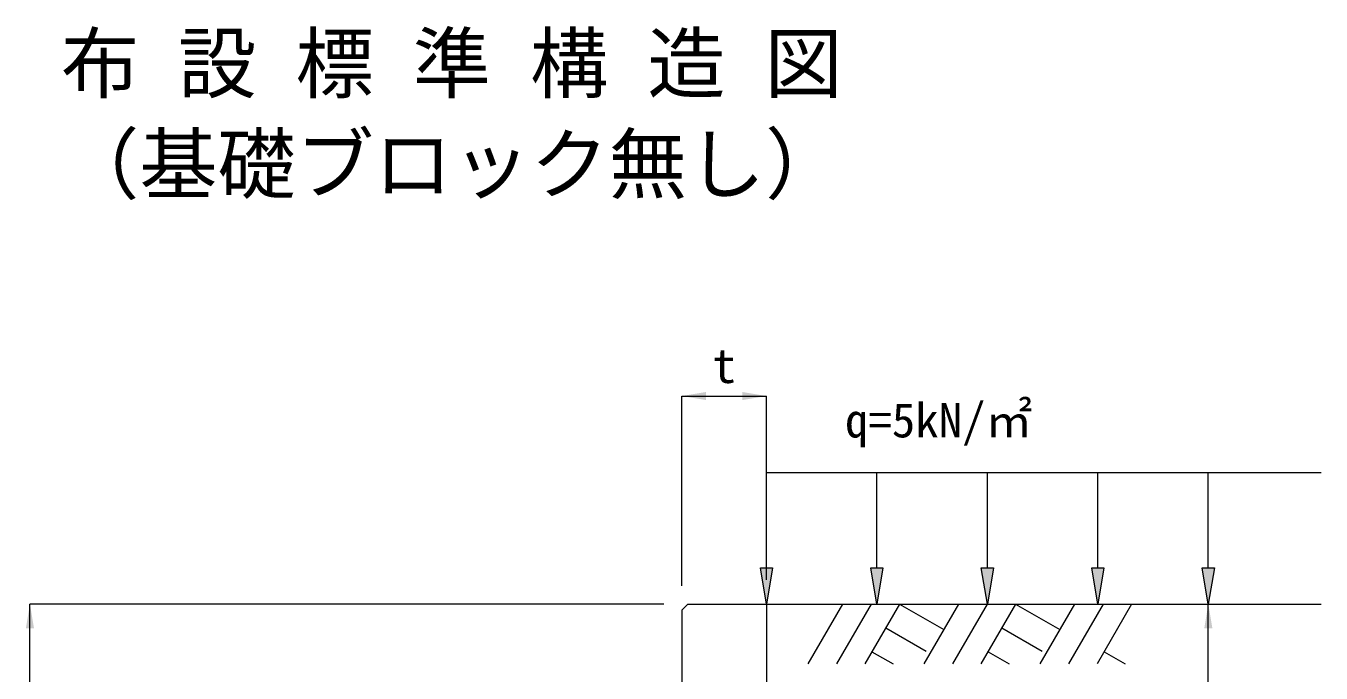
# Model space of a CAD drawing. Units: millimetres at full size; details may follow other scales. Extents: x -1501 to 45572, y 2928 to 12418.
# Drawn here: x 349 to 1421, y 8879 to 9415 of the extents above; entities that cross this region are included whole.
import ezdxf
from ezdxf.enums import TextEntityAlignment as Align

# ---------------------------------------------------------------- set-up
doc = ezdxf.new("R2010")
doc.units = ezdxf.units.MM
doc.header["$LTSCALE"] = 40
for name, color, linetype, lineweight in [('0_2', 7, 'Continuous', 9), ('寸法線', 7, 'Continuous', 9), ('本体', 2, 'Continuous', 20), ('ﾊｯﾁﾝｸﾞ', 7, 'Continuous', 5)]:
    doc.layers.add(name, color=color, linetype=linetype, lineweight=lineweight)
doc.styles.add('ＭＳ ゴシック', font='')
doc.styles.get('ＭＳ ゴシック').set_extended_font_data('MS Gothic')

# ---------------------------------------------------------------- blocks, each defined once
blk = doc.blocks.new('filled_arrow')
at = {"color": 0, "linetype": 'Continuous', "lineweight": -2}
blk.add_solid([(7.5, 1.25), (0, 0), (7.5, -1.25)], dxfattribs=at)

msp = doc.modelspace()

# ---------------------------------------------------------------- hatches: boundary and pattern name
at = {"layer": '寸法線'}
for points in [[(966.98, 8966.66), (961.98, 8936.66), (956.98, 8966.66)], [(1058.39, 8966.66), (1053.39, 8936.66), (1048.39, 8966.66)], [(1149.8, 8966.66), (1144.8, 8936.66), (1139.8, 8966.66)], [(1241.22, 8966.66), (1236.22, 8936.66), (1231.22, 8966.66)], [(1332.63, 8966.66), (1327.63, 8936.66), (1322.63, 8966.66)]]:
    msp.add_hatch(color=256, dxfattribs=at).paths.add_polyline_path(points)

# ---------------------------------------------------------------- linework, layer by layer
at = {"layer": '0_2', "lineweight": 20}
msp.add_line((961.98, 8936.66), (1420.96, 8936.66), dxfattribs=at)
at = {"layer": '寸法線'}
for p, q in [((891.98, 9108.81), (961.98, 9108.81)), ((891.98, 8951.66), (891.98, 9108.81)), ((961.98, 8956.66), (961.98, 9108.81)), ((1420.96, 9045.21), (961.98, 9045.21)), ((961.98, 8966.66), (961.98, 9045.21)), ((1053.39, 8966.66), (1053.39, 9045.21)), ((1144.8, 8966.66), (1144.8, 9045.21)), ((1236.22, 8966.66), (1236.22, 9045.21)), ((1327.63, 8966.66), (1327.63, 9045.21)), ((352.53, 8536.66), (352.53, 8936.66)), ((876.98, 8936.66), (352.53, 8936.66)), ((981.98, 8936.66), (1327.63, 8936.66)), ((1327.63, 8071.66), (1327.63, 8936.66))]:
    msp.add_line(p, q, dxfattribs=at)
for points in [[(966.98, 8966.66), (961.98, 8936.66), (956.98, 8966.66)], [(1058.39, 8966.66), (1053.39, 8936.66), (1048.39, 8966.66)], [(1149.8, 8966.66), (1144.8, 8936.66), (1139.8, 8966.66)], [(1241.22, 8966.66), (1236.22, 8936.66), (1231.22, 8966.66)], [(1332.63, 8966.66), (1327.63, 8936.66), (1322.63, 8966.66)]]:
    msp.add_lwpolyline(points, close=True, dxfattribs=at)
at = {"layer": '本体'}
for p, q in [((891.98, 8931.66), (896.98, 8936.66)), ((891.98, 8931.66), (891.98, 8536.66)), ((896.98, 8936.66), (961.98, 8936.66)), ((961.98, 8936.66), (961.98, 8071.66))]:
    msp.add_line(p, q, dxfattribs=at)
at = {"layer": 'ﾊｯﾁﾝｸﾞ', "lineweight": 9}
for p, q in [((1024.93, 8936.66), (996.29, 8887.04)), ((1048.56, 8936.66), (1019.91, 8887.04)), ((1072.18, 8936.66), (1043.53, 8887.04)), ((1072.18, 8936.66), (1108.75, 8915.55)), ((1120.93, 8936.66), (1092.29, 8887.04)), ((1144.56, 8936.66), (1115.91, 8887.04)), ((1168.18, 8936.66), (1139.53, 8887.04)), ((1168.18, 8936.66), (1204.74, 8915.55)), ((1216.93, 8936.66), (1188.28, 8887.04)), ((1240.55, 8936.66), (1211.91, 8887.04)), ((1264.18, 8936.66), (1235.53, 8887.04)), ((1060.76, 8916.88), (1094.17, 8897.59)), ((1156.75, 8916.88), (1190.17, 8897.59)), ((1049.33, 8897.09), (1066.75, 8887.04)), ((1145.33, 8897.09), (1162.75, 8887.04)), ((1241.33, 8897.09), (1258.75, 8887.04))]:
    msp.add_line(p, q, dxfattribs=at)

# ---------------------------------------------------------------- block references
at = {"layer": '寸法線', "xscale": 2.67, "yscale": 2.67}
msp.add_blockref('filled_arrow', (891.98, 9108.81), dxfattribs=at)
for p, rotation in [((961.98, 9108.81), 180), ((352.53, 8936.66), 270), ((1327.63, 8936.66), 270)]:
    msp.add_blockref('filled_arrow', p, dxfattribs=dict(at, rotation=rotation))

# ---------------------------------------------------------------- texts
at = {"layer": '0_2', "style": 'ＭＳ ゴシック'}
for s, p in [(' 布 設 標 準 構 造 図 ', (345.85, 9407.88)), ('（基礎ブロック無し）', (378.23, 9324.55))]:
    msp.add_text(s, height=47.47, dxfattribs=at).set_placement(p, align=Align.TOP_LEFT)
at = {"layer": '寸法線', "style": 'ＭＳ ゴシック'}
msp.add_text('t', height=28.48, dxfattribs=at).set_placement((926.98, 9133.81), align=Align.MIDDLE_CENTER)
msp.add_text('q=5kN/㎡', height=28.48, dxfattribs=at).set_placement((1027, 9066.01), align=Align.BOTTOM_LEFT)

doc.saveas('drawing.dxf')
